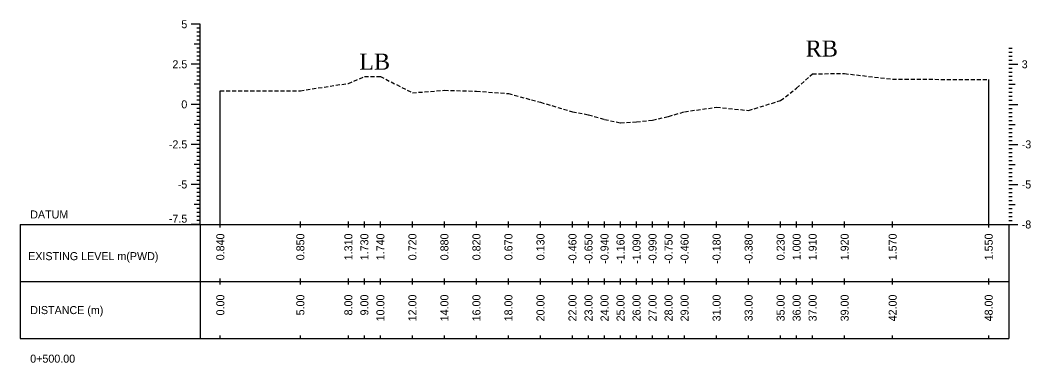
# Model space of a CAD drawing. Header units: inches. Extents: x 3247 to 4722, y -1199 to -293.
# Drawn here: x 3672.9 to 3736, y -858.4 to -837 of the extents above; entities that cross this region are included whole.
import ezdxf
from ezdxf.enums import TextEntityAlignment as Align

# ---------------------------------------------------------------- set-up
doc = ezdxf.new("R2010")
doc.units = ezdxf.units.IN
doc.header["$MEASUREMENT"] = 0
doc.linetypes.add('HIDDEN', pattern=[0.375, 0.25, -0.125])
doc.layers.add('CS_Drawing', color=7, linetype='Continuous')
doc.layers.add('GL', color=3, linetype='HIDDEN')
doc.styles.add('romans', font='romans.shx')

msp = doc.modelspace()

# ---------------------------------------------------------------- linework, layer by layer
at = {"layer": 'CS_Drawing'}
for p, q in [((3684.151, -837.224), (3683.588, -837.224)), ((3684.151, -837.224), (3683.757, -837.224)), ((3684.151, -837.224), (3683.926, -837.224)), ((3684.151, -837.474), (3683.926, -837.474)), ((3684.151, -849.724), (3684.151, -837.224)), ((3684.151, -837.724), (3683.926, -837.724)), ((3684.151, -837.974), (3683.926, -837.974)), ((3684.151, -838.224), (3683.926, -838.224)), ((3684.151, -838.474), (3683.757, -838.474)), ((3684.151, -838.474), (3683.926, -838.474)), ((3684.151, -838.724), (3683.926, -838.724)), ((3684.151, -838.974), (3683.926, -838.974)), ((3734.651, -838.724), (3734.876, -838.724)), ((3734.651, -838.974), (3734.876, -838.974)), ((3684.151, -839.224), (3683.926, -839.224)), ((3684.151, -839.474), (3683.926, -839.474)), ((3734.651, -839.224), (3734.876, -839.224)), ((3734.651, -839.474), (3734.876, -839.474)), ((3684.151, -839.724), (3683.588, -839.724)), ((3684.151, -839.724), (3683.757, -839.724)), ((3684.151, -839.724), (3683.926, -839.724)), ((3684.151, -839.974), (3683.926, -839.974)), ((3684.151, -840.224), (3683.926, -840.224)), ((3734.651, -839.724), (3735.213, -839.724)), ((3734.651, -839.724), (3735.044, -839.724)), ((3734.651, -839.724), (3734.876, -839.724)), ((3734.651, -839.974), (3734.876, -839.974)), ((3734.651, -840.224), (3734.876, -840.224)), ((3684.151, -840.474), (3683.926, -840.474)), ((3684.151, -840.724), (3683.926, -840.724)), ((3733.401, -849.724), (3733.401, -840.674)), ((3734.651, -840.474), (3734.876, -840.474)), ((3734.651, -840.724), (3734.876, -840.724)), ((3684.151, -840.974), (3683.757, -840.974)), ((3684.151, -840.974), (3683.926, -840.974)), ((3684.151, -841.224), (3683.926, -841.224)), ((3684.151, -841.474), (3683.926, -841.474)), ((3685.401, -849.724), (3685.401, -841.384)), ((3734.651, -840.974), (3735.044, -840.974)), ((3734.651, -840.974), (3734.876, -840.974)), ((3734.651, -841.224), (3734.876, -841.224)), ((3734.651, -841.474), (3734.876, -841.474)), ((3684.151, -841.724), (3683.926, -841.724)), ((3684.151, -841.974), (3683.926, -841.974)), ((3734.651, -841.724), (3734.876, -841.724)), ((3734.651, -841.974), (3734.876, -841.974)), ((3684.151, -842.224), (3683.588, -842.224)), ((3684.151, -842.224), (3683.757, -842.224)), ((3684.151, -842.224), (3683.926, -842.224)), ((3684.151, -842.474), (3683.926, -842.474)), ((3684.151, -842.724), (3683.926, -842.724)), ((3734.651, -842.224), (3735.213, -842.224)), ((3734.651, -842.224), (3735.044, -842.224)), ((3734.651, -842.224), (3734.876, -842.224)), ((3734.651, -842.474), (3734.876, -842.474)), ((3734.651, -842.724), (3734.876, -842.724)), ((3684.151, -842.974), (3683.926, -842.974)), ((3684.151, -843.224), (3683.926, -843.224)), ((3734.651, -842.974), (3734.876, -842.974)), ((3734.651, -843.224), (3734.876, -843.224)), ((3684.151, -843.474), (3683.757, -843.474)), ((3684.151, -843.474), (3683.926, -843.474)), ((3684.151, -843.724), (3683.926, -843.724)), ((3684.151, -843.974), (3683.926, -843.974)), ((3734.651, -843.474), (3735.044, -843.474)), ((3734.651, -843.474), (3734.876, -843.474)), ((3734.651, -843.724), (3734.876, -843.724)), ((3734.651, -843.974), (3734.876, -843.974)), ((3684.151, -844.224), (3683.926, -844.224)), ((3684.151, -844.474), (3683.926, -844.474)), ((3734.651, -844.224), (3734.876, -844.224)), ((3734.651, -844.474), (3734.876, -844.474)), ((3684.151, -844.724), (3683.588, -844.724)), ((3684.151, -844.724), (3683.757, -844.724)), ((3684.151, -844.724), (3683.926, -844.724)), ((3684.151, -844.974), (3683.926, -844.974)), ((3684.151, -845.224), (3683.926, -845.224)), ((3734.651, -844.724), (3735.213, -844.724)), ((3734.651, -844.724), (3735.044, -844.724)), ((3734.651, -844.724), (3734.876, -844.724)), ((3734.651, -844.974), (3734.876, -844.974)), ((3734.651, -845.224), (3734.876, -845.224)), ((3684.151, -845.474), (3683.926, -845.474)), ((3684.151, -845.724), (3683.926, -845.724)), ((3734.651, -845.474), (3734.876, -845.474)), ((3734.651, -845.724), (3734.876, -845.724)), ((3684.151, -845.974), (3683.757, -845.974)), ((3684.151, -845.974), (3683.926, -845.974)), ((3684.151, -846.224), (3683.926, -846.224)), ((3684.151, -846.474), (3683.926, -846.474)), ((3734.651, -845.974), (3735.044, -845.974)), ((3734.651, -845.974), (3734.876, -845.974)), ((3734.651, -846.224), (3734.876, -846.224)), ((3734.651, -846.474), (3734.876, -846.474)), ((3684.151, -846.724), (3683.926, -846.724)), ((3684.151, -846.974), (3683.926, -846.974)), ((3734.651, -846.724), (3734.876, -846.724)), ((3734.651, -846.974), (3734.876, -846.974)), ((3684.151, -847.224), (3683.588, -847.224)), ((3684.151, -847.224), (3683.757, -847.224)), ((3684.151, -847.224), (3683.926, -847.224)), ((3684.151, -847.474), (3683.926, -847.474)), ((3684.151, -847.724), (3683.926, -847.724)), ((3734.651, -847.224), (3735.213, -847.224)), ((3734.651, -847.224), (3735.044, -847.224)), ((3734.651, -847.224), (3734.876, -847.224)), ((3734.651, -847.474), (3734.876, -847.474)), ((3734.651, -847.724), (3734.876, -847.724)), ((3684.151, -847.974), (3683.926, -847.974)), ((3684.151, -848.224), (3683.926, -848.224)), ((3734.651, -847.974), (3734.876, -847.974)), ((3734.651, -848.224), (3734.876, -848.224)), ((3684.151, -848.474), (3683.757, -848.474)), ((3684.151, -848.474), (3683.926, -848.474)), ((3684.151, -848.724), (3683.926, -848.724)), ((3684.151, -848.974), (3683.926, -848.974)), ((3734.651, -848.474), (3735.044, -848.474)), ((3734.651, -848.474), (3734.876, -848.474)), ((3734.651, -848.724), (3734.876, -848.724)), ((3734.651, -848.974), (3734.876, -848.974)), ((3684.151, -849.224), (3683.926, -849.224)), ((3684.151, -849.474), (3683.926, -849.474)), ((3685.401, -849.911), (3685.401, -849.536)), ((3690.401, -849.911), (3690.401, -849.536)), ((3693.401, -849.911), (3693.401, -849.536)), ((3694.401, -849.911), (3694.401, -849.536)), ((3695.401, -849.911), (3695.401, -849.536)), ((3697.401, -849.911), (3697.401, -849.536)), ((3699.401, -849.911), (3699.401, -849.536)), ((3701.401, -849.911), (3701.401, -849.536)), ((3703.401, -849.911), (3703.401, -849.536)), ((3705.401, -849.911), (3705.401, -849.536)), ((3707.401, -849.911), (3707.401, -849.536)), ((3708.401, -849.911), (3708.401, -849.536)), ((3709.401, -849.911), (3709.401, -849.536)), ((3710.401, -849.911), (3710.401, -849.536)), ((3711.401, -849.911), (3711.401, -849.536)), ((3712.401, -849.911), (3712.401, -849.536)), ((3713.401, -849.911), (3713.401, -849.536)), ((3714.401, -849.911), (3714.401, -849.536)), ((3716.401, -849.911), (3716.401, -849.536)), ((3718.401, -849.911), (3718.401, -849.536)), ((3720.401, -849.911), (3720.401, -849.536)), ((3721.401, -849.911), (3721.401, -849.536)), ((3722.401, -849.911), (3722.401, -849.536)), ((3724.401, -849.911), (3724.401, -849.536)), ((3727.401, -849.911), (3727.401, -849.536)), ((3733.401, -849.911), (3733.401, -849.536)), ((3734.651, -849.224), (3734.876, -849.224)), ((3734.651, -849.474), (3734.876, -849.474)), ((3672.901, -849.724), (3684.151, -849.724)), ((3672.901, -849.724), (3672.901, -856.849)), ((3684.151, -849.724), (3683.588, -849.724)), ((3684.151, -849.724), (3683.757, -849.724)), ((3684.151, -849.724), (3683.926, -849.724)), ((3684.151, -849.724), (3734.651, -849.724)), ((3684.151, -849.724), (3684.151, -856.849)), ((3734.651, -849.724), (3735.213, -849.724)), ((3734.651, -849.724), (3735.044, -849.724)), ((3734.651, -849.724), (3734.876, -849.724)), ((3734.651, -849.724), (3734.651, -856.849)), ((3672.901, -853.286), (3684.151, -853.286)), ((3684.151, -853.286), (3734.651, -853.286)), ((3684.151, -853.286), (3734.651, -853.286)), ((3685.401, -853.474), (3685.401, -853.099)), ((3690.401, -853.474), (3690.401, -853.099)), ((3693.401, -853.474), (3693.401, -853.099)), ((3694.401, -853.474), (3694.401, -853.099)), ((3695.401, -853.474), (3695.401, -853.099)), ((3697.401, -853.474), (3697.401, -853.099)), ((3699.401, -853.474), (3699.401, -853.099)), ((3701.401, -853.474), (3701.401, -853.099)), ((3703.401, -853.474), (3703.401, -853.099)), ((3705.401, -853.474), (3705.401, -853.099)), ((3707.401, -853.474), (3707.401, -853.099)), ((3708.401, -853.474), (3708.401, -853.099)), ((3709.401, -853.474), (3709.401, -853.099)), ((3710.401, -853.474), (3710.401, -853.099)), ((3711.401, -853.474), (3711.401, -853.099)), ((3712.401, -853.474), (3712.401, -853.099)), ((3713.401, -853.474), (3713.401, -853.099)), ((3714.401, -853.474), (3714.401, -853.099)), ((3716.401, -853.474), (3716.401, -853.099)), ((3718.401, -853.474), (3718.401, -853.099)), ((3720.401, -853.474), (3720.401, -853.099)), ((3721.401, -853.474), (3721.401, -853.099)), ((3722.401, -853.474), (3722.401, -853.099)), ((3724.401, -853.474), (3724.401, -853.099)), ((3727.401, -853.474), (3727.401, -853.099)), ((3733.401, -853.474), (3733.401, -853.099)), ((3672.901, -856.849), (3684.151, -856.849)), ((3684.151, -856.849), (3734.651, -856.849)), ((3685.401, -856.849), (3685.401, -856.661)), ((3690.401, -856.849), (3690.401, -856.661)), ((3693.401, -856.849), (3693.401, -856.661)), ((3694.401, -856.849), (3694.401, -856.661)), ((3695.401, -856.849), (3695.401, -856.661)), ((3697.401, -856.849), (3697.401, -856.661)), ((3699.401, -856.849), (3699.401, -856.661)), ((3701.401, -856.849), (3701.401, -856.661)), ((3703.401, -856.849), (3703.401, -856.661)), ((3705.401, -856.849), (3705.401, -856.661)), ((3707.401, -856.849), (3707.401, -856.661)), ((3708.401, -856.849), (3708.401, -856.661)), ((3709.401, -856.849), (3709.401, -856.661)), ((3710.401, -856.849), (3710.401, -856.661)), ((3711.401, -856.849), (3711.401, -856.661)), ((3712.401, -856.849), (3712.401, -856.661)), ((3713.401, -856.849), (3713.401, -856.661)), ((3714.401, -856.849), (3714.401, -856.661)), ((3716.401, -856.849), (3716.401, -856.661)), ((3718.401, -856.849), (3718.401, -856.661)), ((3720.401, -856.849), (3720.401, -856.661)), ((3721.401, -856.849), (3721.401, -856.661)), ((3722.401, -856.849), (3722.401, -856.661)), ((3724.401, -856.849), (3724.401, -856.661)), ((3727.401, -856.849), (3727.401, -856.661)), ((3733.401, -856.849), (3733.401, -856.661))]:
    msp.add_line(p, q, dxfattribs=at)
at = {"layer": 'GL'}
msp.add_lwpolyline([(3685.401, -841.384), (3690.401, -841.374), (3693.401, -840.914), (3694.401, -840.494), (3695.401, -840.484), (3697.401, -841.504), (3699.401, -841.344), (3701.401, -841.404), (3703.401, -841.554), (3705.401, -842.094), (3707.401, -842.684), (3708.401, -842.874), (3709.401, -843.164), (3710.401, -843.384), (3711.401, -843.314), (3712.401, -843.214), (3713.401, -842.974), (3714.401, -842.684), (3716.401, -842.404), (3718.401, -842.604), (3720.401, -841.994), (3721.401, -841.224), (3722.401, -840.314), (3724.401, -840.304), (3727.401, -840.654), (3733.401, -840.674)], dxfattribs=at)

# ---------------------------------------------------------------- texts
at = {"char_height": 1, "width": 685.10646, "attachment_point": 1, "style": 'romans'}
for s, insert in [('{\\fTimes New Roman|b0|i0|c0|p18;RB}', (3721.967, -838.24)), ('{\\fTimes New Roman|b0|i0|c0|p18;LB}', (3694.076, -839.058))]:
    msp.add_mtext(s, dxfattribs=dict(at, insert=insert))
at = {"layer": 'CS_Drawing'}
for s, p in [('5', (3683.338, -837.224)), ('2.5', (3683.338, -839.724)), ('0', (3683.338, -842.224)), ('-2.5', (3683.338, -844.724)), ('-5', (3683.338, -847.224))]:
    msp.add_text(s, height=0.5, dxfattribs=at).set_placement(p, align=Align.MIDDLE_RIGHT)
for s, p in [('3', (3735.463, -839.724)), ('-3', (3735.463, -844.724)), ('-5', (3735.463, -847.224)), ('DATUM', (3673.526, -849.099)), ('-8', (3735.463, -849.724)), ('-8', (3735.463, -849.724)), ('EXISTING LEVEL m(PWD)', (3673.399, -851.701)), ('DISTANCE (m)', (3673.526, -855.068)), ('0+500.00', (3673.526, -858.099))]:
    msp.add_text(s, height=0.5, dxfattribs=at).set_placement(p, align=Align.MIDDLE_LEFT)
msp.add_text('-7.5', height=0.5, dxfattribs=at).set_placement((3683.338, -849.611), align=Align.RIGHT)
for s, p in [('0.840', (3685.401, -850.286)), ('0.850', (3690.401, -850.286)), ('1.310', (3693.401, -850.286)), ('1.730', (3694.401, -850.286)), ('1.740', (3695.401, -850.286)), ('0.720', (3697.401, -850.286)), ('0.880', (3699.401, -850.286)), ('0.820', (3701.401, -850.286)), ('0.670', (3703.401, -850.286)), ('0.130', (3705.401, -850.286)), ('-0.460', (3707.401, -850.286)), ('-0.650', (3708.401, -850.286)), ('-0.940', (3709.401, -850.286)), ('-1.160', (3710.401, -850.286)), ('-1.090', (3711.401, -850.286)), ('-0.990', (3712.401, -850.286)), ('-0.750', (3713.401, -850.286)), ('-0.460', (3714.401, -850.286)), ('-0.180', (3716.401, -850.286)), ('-0.380', (3718.401, -850.286)), ('0.230', (3720.401, -850.286)), ('1.000', (3721.401, -850.286)), ('1.910', (3722.401, -850.286)), ('1.920', (3724.401, -850.286)), ('1.570', (3727.401, -850.286)), ('1.550', (3733.401, -850.286)), ('0.00', (3685.401, -854.099)), ('5.00', (3690.401, -854.099)), ('8.00', (3693.401, -854.099)), ('9.00', (3694.401, -854.099)), ('10.00', (3695.401, -854.099)), ('12.00', (3697.401, -854.099)), ('14.00', (3699.401, -854.099)), ('16.00', (3701.401, -854.099)), ('18.00', (3703.401, -854.099)), ('20.00', (3705.401, -854.099)), ('22.00', (3707.401, -854.099)), ('23.00', (3708.401, -854.099)), ('24.00', (3709.401, -854.099)), ('25.00', (3710.401, -854.099)), ('26.00', (3711.401, -854.099)), ('27.00', (3712.401, -854.099)), ('28.00', (3713.401, -854.099)), ('29.00', (3714.401, -854.099)), ('31.00', (3716.401, -854.099)), ('33.00', (3718.401, -854.099)), ('35.00', (3720.401, -854.099)), ('36.00', (3721.401, -854.099)), ('37.00', (3722.401, -854.099)), ('39.00', (3724.401, -854.099)), ('42.00', (3727.401, -854.099)), ('48.00', (3733.401, -854.099))]:
    msp.add_text(s, height=0.5, rotation=90, dxfattribs=at).set_placement(p, align=Align.MIDDLE_RIGHT)

doc.saveas('drawing.dxf')
